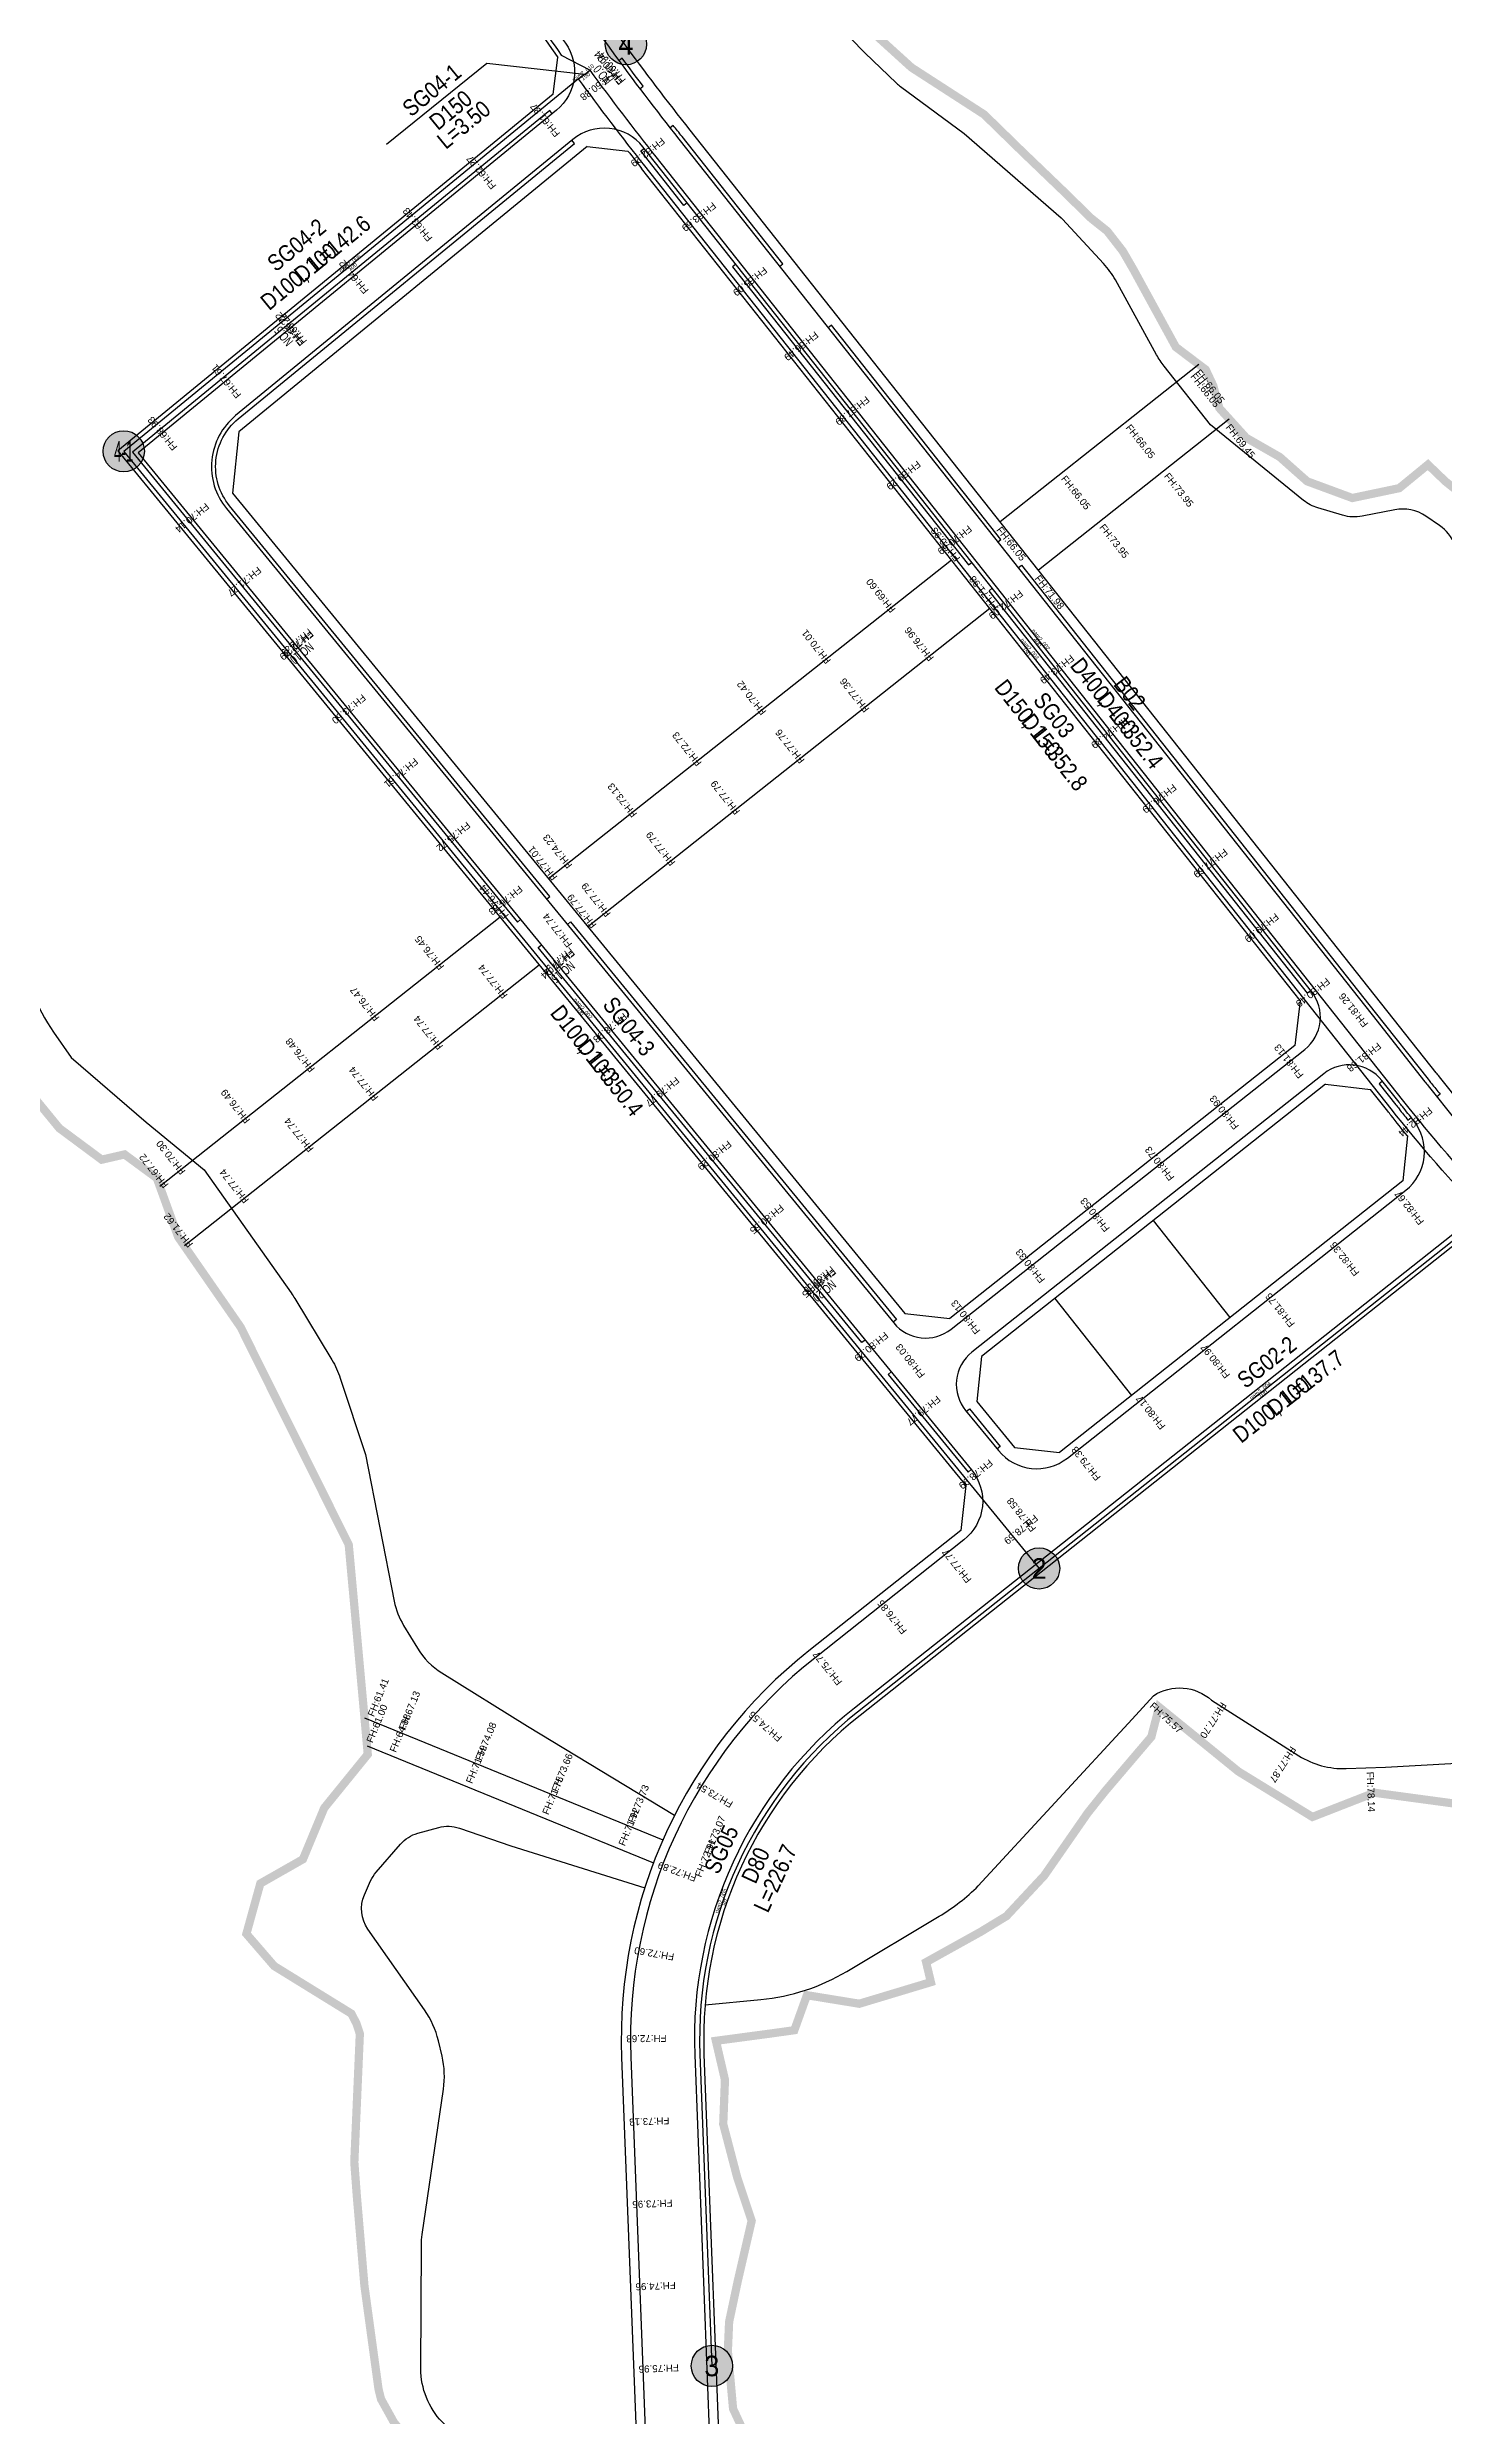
# Model space of a CAD drawing. Header units: millimetres. Extents: x 227572 to 269266, y 328772 to 433188.
# Drawn here: x 238254 to 238593, y 329475 to 330049 of the extents above; entities that cross this region are included whole.
import ezdxf
from ezdxf.enums import TextEntityAlignment as Align

# ---------------------------------------------------------------- set-up
doc = ezdxf.new("R2010")
doc.units = ezdxf.units.MM
doc.linetypes.add('PHANTOM2', pattern=[1.25, 0.625, -0.125, 0.125, -0.125, 0.125, -0.125])
for name, color, linetype in [('+++New_지구계(1안)', 1, 'Continuous'), ('0.보차도(중2류이하)', 4, 'Continuous'), ('0.식수대', 3, 'Continuous'), ('00_계획line', 7, 'Continuous'), ('L_diameter', 3, 'Continuous'), ('L_pipeline', 4, 'Continuous'), ('L_Pipes', 2, 'Continuous'), ('S-2.생활-1.격점-1.원', 250, 'Continuous'), ('S-2.생활-1.격점-2.번호', 1, 'Continuous'), ('S-2.생활-2.관로-2.제원', 7, 'Continuous'), ('도로체인계획고', 6, 'Continuous'), ('도로체인번호', 6, 'Continuous')]:
    doc.layers.add(name, color=color, linetype=linetype)
doc.styles.add('HY울릉도M', font='HYWULM.TTF')
doc.styles.get("Standard").update_dxf_attribs({"font": 'arial.ttf'})

# ---------------------------------------------------------------- blocks, each defined once
blk = doc.blocks.new('남청주현도')
at = {"layer": '0.보차도(중2류이하)', "color": 8, "ltscale": 0.5}
for points in [[(238253.34, 330188.04), (238294.09, 330159.14), (238307.36, 330149.73), (238309.43, 330147.96, -0.071762), (238326.14, 330129.48), (238368.63, 330066.29, 0.00684), (238379.6, 330050.45, -0.394705), (238377.43, 330034.2), (238275.95, 329951.06), (238478.09, 329704.32, -0.419171), (238476.26, 329687.3), (238440.06, 329658.65, 0.239337), (238395.47, 329561.8), (238400.06, 329442.13)], [(238322.31, 330166.43), (238319.68, 330159.8, 0.29511), (238322.2, 330147.02, -0.04423), (238332.78, 330133.95), (238375.27, 330070.75, 0.019384), (238407.08, 330027.19), (238575.27, 329814.67), (238588.12, 329798.43, 0.000839), (238588.91, 329797.45, 0.032506), (238621.52, 329761.09, 0.382428), (238626.85, 329760.85), (238629.41, 329762.95)], [(238459.25, 329739.94, 0.409275), (238473.19, 329738.44), (238558.94, 329806.3, 0.414214), (238560.58, 329820.35), (238398.4, 330025.27, 0.419171), (238381.39, 330027.1), (238299.58, 329960.08, 0.414214), (238297.34, 329937.56), (238459.25, 329739.94)], [(238893.5, 329606.84), (238889.95, 329607.82, -0.039304), (238866.19, 329616.42), (238725.84, 329680.12, -0.092071), (238610.87, 329760.41, 0.382913), (238594.87, 329761.4), (238449.68, 329646.5, 0.239337), (238410.96, 329562.4), (238415.35, 329447.87, 0.013591), (238415.72, 329442.33)]]:
    blk.add_lwpolyline(points, format="xyb", dxfattribs=at)
blk.add_lwpolyline([(238583.45, 329772.13, 0.416582), (238585.35, 329789.07, -0.002841), (238582.63, 329792.48, -0.000821), (238581.85, 329793.47), (238577.64, 329798.78, 0.414214), (238563.6, 329800.42), (238478.21, 329732.84, 0.419171), (238476.68, 329718.67), (238484.63, 329708.97, 0.409273), (238501.36, 329707.16)], format="xyb", close=True, dxfattribs=at)
at = {"layer": '0.식수대', "color": 8, "ltscale": 0.5}
for points in [[(238397.64, 330039.4), (238398.42, 330040.02, -0.00304), (238393.37, 330046.79), (238392.58, 330046.17)], [(238431.54, 329996.28), (238432.32, 329996.9), (238407.87, 330027.81, -0.001237), (238405.74, 330030.51), (238404.96, 330029.89)], [(238374.98, 329842.8), (238375.77, 329843.42), (238298.12, 329938.2, -0.414214), (238300.21, 329959.31), (238381.76, 330026.12), (238381.16, 330026.92)], [(238489.41, 329923.16), (238490.2, 329923.78), (238576.05, 329815.29), (238588.91, 329799.05, 0.000841), (238589.69, 329798.07, 0.002251), (238591.79, 329795.42), (238591.01, 329794.8)], [(238577.8, 329798.59), (238577.01, 329797.97), (238581.07, 329792.85, 0.000819), (238581.85, 329791.86, 0.002229), (238583.98, 329789.17), (238584.76, 329789.8)]]:
    blk.add_lwpolyline(points, format="xyb", dxfattribs=at)
for points in [[(238376.37, 330033.33), (238375.77, 330034.14), (238307.41, 329978.13), (238274.54, 329951.2), (238301.47, 329918.32), (238367.92, 329837.21), (238368.71, 329837.83)], [(238409.13, 330011.71), (238408.35, 330011.09), (238397.89, 330024.3), (238398.68, 330024.92)], [(238420.92, 329996.81), (238420.14, 329996.19), (238477.39, 329923.85), (238478.17, 329924.47)], [(238484.45, 329929.43), (238485.23, 329930.05), (238444.12, 329982.01), (238443.33, 329981.39)], [(238560.42, 329820.54), (238559.64, 329819.92), (238482.35, 329917.58), (238483.14, 329918.2)], [(238380.05, 329836.61), (238380.84, 329837.23), (238459.87, 329740.77), (238459.09, 329740.13)], [(238452.3, 329735.8), (238451.53, 329735.16), (238372.99, 329831.02), (238373.78, 329831.65)], [(238458.64, 329728.06), (238457.87, 329727.43), (238477.27, 329703.74), (238478.05, 329704.38)], [(238476.84, 329718.47), (238477.61, 329719.11), (238485.07, 329710), (238484.3, 329709.37)]]:
    blk.add_lwpolyline(points, dxfattribs=at)
at = {"layer": '00_계획line', "color": 7}
for p, q in [((238376.62, 330038.06), (238377.77, 330046.98)), ((238376.62, 330038.06), (238271.02, 329951.55)), ((238384.83, 330025.39), (238300.33, 329956.17)), ((238384.83, 330025.39), (238394.76, 330024.26)), ((238557.82, 329818.2), (238398.07, 330020.05)), ((238271.02, 329951.55), (238476.69, 329700.51)), ((238298.85, 329941.25), (238461.91, 329742.21)), ((238557.82, 329818.2), (238556.54, 329807.27)), ((238556.54, 329807.27), (238472.85, 329741.03)), ((238563.99, 329797.86), (238480.56, 329731.83)), ((238563.99, 329797.86), (238574.92, 329796.59)), ((238583.85, 329785.36), (238582.71, 329774.41)), ((238582.71, 329774.41), (238499.47, 329708.54)), ((238461.91, 329742.21), (238472.85, 329741.03)), ((238480.56, 329731.83), (238479.38, 329720.9)), ((238479.38, 329720.9), (238488.53, 329709.72)), ((238488.53, 329709.72), (238499.47, 329708.54)), ((238476.69, 329700.51), (238475.51, 329689.58)), ((238475.51, 329689.58), (238438.66, 329660.42)), ((238393.22, 329561.72), (238397.62, 329447.19))]:
    blk.add_line(p, q, dxfattribs=at)
for points in [[(238452.19, 330048.09), (238442.02, 330058.5, 0.076574), (238437.15, 330062.16), (238425.42, 330068.45, -0.176643), (238416.28, 330078.66), (238408.95, 330097.04), (238404.27, 330102.99), (238395.84, 330109.6, -0.199545), (238384.94, 330124.91), (238377.87, 330146.36), (238374.17, 330163.92), (238373.33, 330175.81, 0.093778), (238371.43, 330183), (238367.82, 330190.58), (238352.08, 330231.12)], [(238624.41, 329763.15, -0.032935), (238591.65, 329799.62, -0.000846), (238590.87, 329800.61), (238409.83, 330029.36, -0.019384), (238378.18, 330072.7), (238335.68, 330135.9, 0.040074), (238325.84, 330148.27, 0.040074)], [(238247.48, 329830.73, 0.11731), (238255.43, 329810.48), (238259.68, 329804.37), (238277.86, 329788.67), (238291.98, 329777.13), (238313.08, 329747.21, -0.01801), (238313.94, 329745.89), (238322.93, 329730.98, -0.055601), (238324.97, 329726.55), (238331.1, 329708.05), (238338.07, 329672.42, 0.088165), (238340.34, 329666.55), (238343.71, 329661, 0.118061), (238349.6, 329655.04), (238370.39, 329642.14), (238406.06, 329620.51)], [(238452.19, 330048.09), (238459.89, 330040.73, 0.032063), (238460.87, 330039.9), (238476.36, 330028.5)], [(238452.19, 330048.09), (238459.89, 330040.73, 0.032063), (238460.87, 330039.9), (238476.36, 330028.5)], [(238603.19, 329904.58), (238601.71, 329912.39), (238595.34, 329928.77, 0.151359), (238591.66, 329933.4), (238588.34, 329935.67, 0.200784), (238580.78, 329937.23), (238572.89, 329935.68, -0.120691), (238568.14, 329935.91), (238562.13, 329937.68, -0.099204), (238558.65, 329939.51), (238536.09, 329957.85), (238524.83, 329972.07, -0.041727), (238522.99, 329974.85), (238513, 329993.01, 0.061001), (238510.16, 329996.96), (238500.15, 330007.78), (238499.89, 330008.03)], [(238583.85, 329785.36, -0.004092), (238579.89, 329790.31, -0.000814), (238579.11, 329791.3), (238574.92, 329796.59)], [(238596.4, 329759.75), (238451.07, 329644.73, 0.239337), (238413.2, 329562.48), (238417.6, 329447.96, 0.018998), (238418.18, 329440.38), (238426.73, 329365.97), (238429.03, 329345.92), (238442.52, 329256.23, -0.091217), (238440.75, 329201.98), (238422.66, 329118.96, -0.152645), (238378.38, 329041.17), (238352.69, 329017.23, 0.070157), (238326.34, 328984.67), (238296.39, 328934.74, 0.033552), (238287.23, 328916.84), (238268.33, 328872.9, 0.090315), (238260.3, 328837.98), (238260.27, 328837.23, -0.161567), (238239.97, 328784.3), (238230.03, 328772.18)], [(238413.46, 329574.48), (238426.97, 329575.77, 0.11124), (238447.85, 329582.62), (238470.22, 329595.98, 0.060485), (238479.75, 329603.36), (238517.08, 329643.85), (238522.26, 329649.5, -0.342423), (238536.32, 329648.41), (238557.53, 329634.94, 0.152038), (238569.01, 329631.84), (238578.54, 329632.2)], [(238578.54, 329632.2), (238611.66, 329634.06, -0.246742), (238615.89, 329632.13), (238620.07, 329626.73, 0.127134), (238627.99, 329620.6), (238659.4, 329607.1), (238671.71, 329601.33, -0.107162), (238678.45, 329596.19), (238685.55, 329587.86, -0.101824), (238689.44, 329580.79), (238694.26, 329565.19, 0.073984), (238695.54, 329562.53, 0.073984)], [(238397.62, 329448.27), (238380.24, 329448.09, -0.181037), (238368.55, 329453.69), (238349.68, 329473.31, -0.194975), (238344.52, 329486.21), (238344.65, 329516.21, -0.035157), (238344.84, 329518.8), (238349.99, 329554.03, 0.093917), (238349.65, 329562.03), (238348.77, 329565.8, 0.096011), (238345.42, 329573.26), (238331.66, 329592.85, -0.262509), (238330.84, 329601.16), (238332.33, 329604.55, -0.075264), (238333.69, 329606.7), (238339.6, 329613.5, -0.14805), (238343.77, 329616.13), (238348.86, 329617.53, -0.150123), (238353.85, 329617.38), (238366.38, 329613.11), (238398.84, 329602.89)]]:
    blk.add_lwpolyline(points, format="xyb", dxfattribs=at)
for points in [[(238476.36, 330028.5), (238499.89, 330008.03)], [(238476.36, 330028.5), (238499.89, 330008.03)], [(238533.24, 329972.51), (238485.02, 329934.35)], [(238300.33, 329956.17), (238298.85, 329941.25)], [(238540.63, 329959.24), (238494.33, 329922.59)], [(238473.26, 329925.04), (238375.51, 329847.68)], [(238482.57, 329913.28), (238385.02, 329836.08)], [(238363.74, 329838.37), (238281.2, 329773.04)], [(238373.25, 329826.77), (238287.14, 329758.62)], [(238522.19, 329764.78), (238540.8, 329741.25)], [(238498.3, 329745.87), (238516.91, 329722.35)], [(238330.84, 329644.11), (238403.2, 329614.52)], [(238330.84, 329644.11), (238403.2, 329614.52)], [(238331.46, 329637.37), (238400.92, 329608.96)], [(238331.46, 329637.37), (238400.92, 329608.96)]]:
    blk.add_lwpolyline(points, dxfattribs=at)
for centre, radius, start, end in [((238952.85, 330459.11), 707.5, 213.91685, 215.62738), ((238952.85, 330459.11), 707.5, 217.92522, 218.35873), ((238513.13, 329566.32), 120, 128.35873, 182.19807)]:
    blk.add_arc(centre, radius, start, end, dxfattribs=at)
blk = doc.blocks.new('격점-생활')
at = {"layer": 'S-2.생활-1.격점-1.원'}
h = blk.add_hatch(color=250, dxfattribs=at)
h.dxf.hatch_style = 1
edge = h.paths.add_edge_path()
edge.add_arc((237637.7, 330904.9), 9, 0, 360)
blk.add_circle((237637.7, 330904.9), 9, dxfattribs=at)

msp = doc.modelspace()

# ---------------------------------------------------------------- linework, layer by layer
at = {"layer": '+++New_지구계(1안)', "color": 1, "linetype": 'PHANTOM2', "ltscale": 30, "const_width": 2, "flags": 128}
msp.add_lwpolyline([(238892.56, 329621.48), (238892.56, 329621.48), (238898.24, 329619.53), (238897.11, 329616.49), (238895.15, 329611.26), (238893.95, 329608.06), (238892.77, 329604.88), (238892.17, 329603.29), (238868.04, 329538.74), (238864.93, 329530.41), (238863.26, 329524.08), (238858.14, 329519.9), (238852.51, 329510.65), (238842.81, 329510.22), (238829.73, 329510.94), (238813.04, 329518.82), (238804.82, 329519.84), (238803.13, 329524.34), (238784.2, 329527), (238776.69, 329535.21), (238768.82, 329544.99), (238765.75, 329547.96), (238764.21, 329549.11), (238763.06, 329549.59), (238761.53, 329549.97), (238747.99, 329551.51), (238738.4, 329552.83), (238735.91, 329552.94), (238732.65, 329553.11), (238726.95, 329553.49), (238725.37, 329553.6), (238722.43, 329553.73), (238719.44, 329553.67), (238716.34, 329553.5), (238711.54, 329553.02), (238708.49, 329552.8), (238706.42, 329552.65), (238700.57, 329552.67), (238697.94, 329554.59), (238692.53, 329558.54), (238691.1, 329559.58), (238683.65, 329582.46), (238672.52, 329594.77), (238659.35, 329600.45), (238640.4, 329601.58), (238633.77, 329603.14), (238629.51, 329604.5), (238625.94, 329606.26), (238622.73, 329608.14), (238618.85, 329610.76), (238613.24, 329615.62), (238610.58, 329617.52), (238607.61, 329619.88), (238606.57, 329620.75), (238603.42, 329622.23), (238575.85, 329625.96), (238560.81, 329620.09), (238542.85, 329631.12), (238523.61, 329646.75), (238521.73, 329639.52), (238510.58, 329626.42), (238506.28, 329621.03), (238495.74, 329605.85), (238486.59, 329596.03), (238480.28, 329592.19), (238467.09, 329584.86), (238468.25, 329580.01), (238450.88, 329574.77), (238438.18, 329576.84), (238435.12, 329568.35), (238429.57, 329567.57), (238416.09, 329565.77), (238417.05, 329561.65), (238418.29, 329556.3), (238417.87, 329545.56), (238421.25, 329532.66), (238424.77, 329522.1), (238421.43, 329507.64), (238419.3, 329497.6), (238418.99, 329490.51), (238420.26, 329476.5), (238422.68, 329471.28), (238423.08, 329459.39), (238417.71, 329441.6), (238414.97, 329442.6), (238408.03, 329444.41), (238403.4, 329444.31), (238396.72, 329439.95), (238390.69, 329438.47), (238385.08, 329437), (238369.54, 329442.71), (238365.86, 329446.05), (238355.43, 329456.74), (238343.25, 329466.91), (238338.01, 329473.15), (238334.84, 329478.86), (238334.23, 329481.37), (238330.82, 329506.38), (238328.98, 329528.12), (238328.37, 329536.32), (238329.71, 329567.47), (238328.87, 329570.01), (238327.66, 329572.36), (238308.93, 329583.92), (238302.19, 329591.73), (238305.57, 329603.94), (238315.9, 329609.82), (238321.07, 329622.26), (238331.64, 329635.29), (238331.27, 329639.37), (238331.09, 329641.38), (238329.13, 329662.94), (238327.02, 329686.12), (238300.77, 329738.96), (238286.36, 329759.75), (238285.64, 329760.78), (238280.46, 329775.06), (238280.09, 329775.34), (238272.63, 329780.83), (238267.09, 329779.55), (238256.8, 329787.19), (238242.55, 329804.58), (238235.86, 329815.39), (238234.11, 329828.82), (238235.36, 329832.57), (238230.07, 329840.55), (238228.06, 329848.23), (238234.35, 329857.71), (238214, 329884.7), (238202.04, 329884.91), (238194.67, 329884.51), (238179.66, 329886.53), (238160.81, 329895.98), (238157.41, 329900.09), (238153.18, 329909.74), (238152.06, 329915.53), (238130.98, 329926.59), (238098.37, 329929.54), (238071.23, 329925.28), (238043.21, 329922.66), (238023.43, 329917.62), (238013.87, 329911.8), (238010.01, 329912.36), (238007.63, 329912.68), (238036.41, 329932.56), (238043.18, 329937.24), (238066.87, 329953.61), (238102.09, 329979.97), (238153.86, 330018.74), (238157.99, 330021.83), (238173.6, 330033.52), (238180.89, 330039.07), (238188.08, 330044.76), (238195.05, 330050.46), (238202.15, 330056.49), (238209.03, 330062.54), (238215.81, 330068.71), (238222.47, 330075), (238229.03, 330081.4), (238237.3, 330089.83), (238241.8, 330094.54), (238248.01, 330101.28), (238254.1, 330108.12), (238260.07, 330115.07), (238265.92, 330122.12), (238272.57, 330130.45), (238278.57, 330138.12), (238283.59, 330144.6), (238286.51, 330148.9), (238282.87, 330152.4), (238250.28, 330183.68), (238245.84, 330188.1), (238245.34, 330188.6), (238245.34, 330188.6), (238233.31, 330200.59), (238219.69, 330214.16), (238216.36, 330216.19), (238213.24, 330217.92), (238210.61, 330219.2), (238208.39, 330220.09), (238206.37, 330220.65), (238205.07, 330221), (238201.95, 330221.37), (238199.14, 330221.52), (238196.43, 330221.52), (238193.48, 330221.28), (238163.69, 330216.98), (238157.27, 330216.05), (238109.96, 330209.22), (238072.61, 330203.83), (238067.96, 330203.19), (238064.29, 330202.69), (238060.27, 330199.78), (238068.54, 330216.79), (238077.69, 330235.43), (238090.83, 330266.09), (238096.22, 330278.81), (238101.83, 330295.62), (238102.95, 330298.97), (238140.08, 330290.28), (238143.25, 330290.57), (238157.16, 330291.26), (238181.26, 330292.53), (238204.24, 330301.95), (238219.29, 330308.12), (238224.59, 330310.29), (238226.58, 330311.34), (238256.29, 330326.97), (238258.19, 330328.25), (238264.99, 330332.55), (238269.23, 330334.41), (238280.58, 330338.52), (238286.98, 330338.09), (238294, 330337.62), (238301.28, 330336.68), (238308.66, 330335.88), (238315.83, 330335.84), (238318.3, 330335.83), (238321.38, 330335.81), (238327.73, 330336.46), (238330.82, 330347.3), (238340.72, 330379.15), (238344.91, 330393.28), (238347.81, 330403.11), (238348.97, 330407.03), (238369.09, 330474.99), (238353.54, 330410.85), (238353.33, 330410.15), (238352.23, 330406.47), (238344.76, 330381.37), (238339.58, 330364.17), (238330.05, 330336.68), (238324.27, 330320.31), (238321.75, 330313.33), (238319.1, 330306.41), (238316.33, 330299.53), (238313.43, 330292.69), (238310.43, 330285.91), (238307.3, 330279.19), (238304.05, 330272.52), (238302.17, 330268.8), (238293.63, 330252.86), (238285.27, 330238.69), (238282.27, 330233.81), (238274, 330220.4), (238285.19, 330209.66), (238310.36, 330185.5), (238310.9, 330184.98), (238311.42, 330185.82), (238327.84, 330212.46), (238339.88, 330233.15), (238341.86, 330232.9), (238352.99, 330230.97), (238355.76, 330230.35), (238356.69, 330230.15), (238357.33, 330229.8), (238358.02, 330229.11), (238358.57, 330228.22), (238360.22, 330225.59), (238361.83, 330221.23), (238363.55, 330215.42), (238368.32, 330204.41), (238371.79, 330195.53), (238374.87, 330188.45), (238379.7, 330179.47), (238381.54, 330174.66), (238379.78, 330163.45), (238381.85, 330155.61), (238382.36, 330150.53), (238382.73, 330148.56), (238386.59, 330136.1), (238390.57, 330123.75), (238392.21, 330120.38), (238395.84, 330115.89), (238398.76, 330113.66), (238401.05, 330112.11), (238405.16, 330108.91), (238407.84, 330106.51), (238410.03, 330104), (238413.35, 330099.51), (238416.18, 330092.56), (238418.23, 330087.53), (238421.46, 330079.6), (238422.1, 330078.48), (238423.49, 330077.08), (238435.95, 330070.2), (238439.31, 330068.38), (238447.03, 330060.58), (238455.67, 330051.68), (238463.54, 330044.54), (238477.23, 330035.69), (238481.16, 330033.15), (238490.31, 330024.22), (238500, 330014.92), (238507.1, 330007.98), (238511.02, 330004.85), (238514.8, 330000), (238517.36, 329995.57), (238527.67, 329976.72), (238534.92, 329971.24), (238536.75, 329967.35), (238538.22, 329961.91), (238544.74, 329954.7), (238552.86, 329950.06), (238559.53, 329944.14), (238570.5, 329940.09), (238581.87, 329942.48), (238588.84, 329948.19), (238592.88, 329944.31), (238593.12, 329944.08), (238596.95, 329941.05), (238598.27, 329938.45), (238599.46, 329934.78), (238600.39, 329931.19), (238601.22, 329928.74), (238605.58, 329911.27), (238611.73, 329899.27), (238634.89, 329854.07), (238635.71, 329852.11), (238638.58, 329845.04), (238639.34, 329842.86), (238641.21, 329836.01), (238642.93, 329831.34), (238651.91, 329804.53), (238664.05, 329765.9), (238666.47, 329758.21), (238680.25, 329735.88), (238684.57, 329731.47), (238688.23, 329729.46), (238696.9, 329724.71), (238708.11, 329717.06), (238714.08, 329709.61), (238721.15, 329705.15), (238729.62, 329695), (238743.62, 329687.93), (238767.67, 329675.98), (238768.3, 329675.67), (238794.26, 329664.19), (238829.02, 329648.81), (238829.03, 329648.81), (238833.61, 329646.78), (238864.68, 329633.03), (238880.14, 329626.19), (238880.14, 329626.19), (238883.71, 329624.61), (238884.07, 329624.45), (238884.43, 329624.3), (238884.8, 329624.16), (238885.51, 329623.9), (238892.56, 329621.48)], dxfattribs=at)
msp.add_lwpolyline([(238892.56, 329621.48), (238892.56, 329621.48), (238898.24, 329619.53), (238897.11, 329616.49), (238895.15, 329611.26), (238893.95, 329608.06), (238892.77, 329604.88), (238892.17, 329603.29), (238868.04, 329538.74), (238864.93, 329530.41), (238863.26, 329524.08), (238858.14, 329519.9), (238852.51, 329510.65), (238842.81, 329510.22), (238829.73, 329510.94), (238813.04, 329518.82), (238804.82, 329519.84), (238803.13, 329524.34), (238784.2, 329527), (238776.69, 329535.21), (238768.82, 329544.99), (238765.75, 329547.96), (238764.21, 329549.11), (238763.06, 329549.59), (238761.53, 329549.97), (238747.99, 329551.51), (238738.4, 329552.83), (238735.91, 329552.94), (238732.65, 329553.11), (238726.95, 329553.49), (238725.37, 329553.6), (238722.43, 329553.73), (238719.44, 329553.67), (238716.34, 329553.5), (238711.54, 329553.02), (238708.49, 329552.8), (238706.42, 329552.65), (238700.57, 329552.67), (238697.94, 329554.59), (238692.53, 329558.54), (238691.1, 329559.58), (238683.65, 329582.46), (238672.52, 329594.77), (238659.35, 329600.45), (238640.4, 329601.58), (238633.77, 329603.14), (238629.51, 329604.5), (238625.94, 329606.26), (238622.73, 329608.14), (238618.85, 329610.76), (238613.24, 329615.62), (238610.58, 329617.52), (238607.61, 329619.88), (238606.57, 329620.75), (238603.42, 329622.23), (238575.85, 329625.96), (238560.81, 329620.09), (238542.85, 329631.12), (238523.61, 329646.75), (238521.73, 329639.52), (238510.58, 329626.42), (238506.28, 329621.03), (238495.74, 329605.85), (238486.59, 329596.03), (238480.28, 329592.19), (238467.09, 329584.86), (238468.25, 329580.01), (238450.88, 329574.77), (238438.18, 329576.84), (238435.12, 329568.35), (238429.57, 329567.57), (238416.09, 329565.77), (238417.05, 329561.65), (238418.29, 329556.3), (238417.87, 329545.56), (238421.25, 329532.66), (238424.77, 329522.1), (238421.43, 329507.64), (238419.3, 329497.6), (238418.99, 329490.51), (238420.26, 329476.5), (238422.68, 329471.28), (238423.08, 329459.39), (238417.71, 329441.6), (238414.97, 329442.6), (238408.03, 329444.41), (238403.4, 329444.31), (238396.72, 329439.95), (238390.69, 329438.47), (238385.08, 329437), (238369.54, 329442.71), (238365.86, 329446.05), (238355.43, 329456.74), (238343.25, 329466.91), (238338.01, 329473.15), (238334.84, 329478.86), (238334.23, 329481.37), (238330.82, 329506.38), (238328.98, 329528.12), (238328.37, 329536.32), (238329.71, 329567.47), (238328.87, 329570.01), (238327.66, 329572.36), (238308.93, 329583.92), (238302.19, 329591.73), (238305.57, 329603.94), (238315.9, 329609.82), (238321.07, 329622.26), (238331.64, 329635.29), (238331.27, 329639.37), (238331.09, 329641.38), (238329.13, 329662.94), (238327.02, 329686.12), (238300.77, 329738.96), (238286.36, 329759.75), (238285.64, 329760.78), (238280.46, 329775.06), (238280.09, 329775.34), (238272.63, 329780.83), (238267.09, 329779.55), (238256.8, 329787.19), (238242.55, 329804.58), (238235.86, 329815.39), (238234.11, 329828.82), (238235.36, 329832.57), (238230.07, 329840.55), (238228.06, 329848.23), (238234.35, 329857.71), (238214, 329884.7), (238202.04, 329884.91), (238194.67, 329884.51), (238179.66, 329886.53), (238160.81, 329895.98), (238157.41, 329900.09), (238153.18, 329909.74), (238152.06, 329915.53), (238130.98, 329926.59), (238098.37, 329929.54), (238071.23, 329925.28), (238043.21, 329922.66), (238023.43, 329917.62), (238013.87, 329911.8), (238010.01, 329912.36), (238007.63, 329912.68), (238036.41, 329932.56), (238043.18, 329937.24), (238066.87, 329953.61), (238102.09, 329979.97), (238153.86, 330018.74), (238157.99, 330021.83), (238173.6, 330033.52), (238180.89, 330039.07), (238188.08, 330044.76), (238195.05, 330050.46), (238202.15, 330056.49), (238209.03, 330062.54), (238215.81, 330068.71), (238222.47, 330075), (238229.03, 330081.4), (238237.3, 330089.83), (238241.8, 330094.54), (238248.01, 330101.28), (238254.1, 330108.12), (238260.07, 330115.07), (238265.92, 330122.12), (238272.57, 330130.45), (238278.57, 330138.12), (238283.59, 330144.6), (238286.51, 330148.9), (238282.87, 330152.4), (238250.28, 330183.68), (238245.84, 330188.1), (238245.34, 330188.6), (238245.34, 330188.6), (238233.31, 330200.59), (238219.69, 330214.16), (238216.36, 330216.19), (238213.24, 330217.92), (238210.61, 330219.2), (238208.39, 330220.09), (238206.37, 330220.65), (238205.07, 330221), (238201.95, 330221.37), (238199.14, 330221.52), (238196.43, 330221.52), (238193.48, 330221.28), (238163.69, 330216.98), (238157.27, 330216.05), (238109.96, 330209.22), (238072.61, 330203.83), (238067.96, 330203.19), (238064.29, 330202.69), (238060.27, 330199.78), (238068.54, 330216.79), (238077.69, 330235.43), (238090.83, 330266.09), (238096.22, 330278.81), (238101.83, 330295.62), (238102.95, 330298.97), (238140.08, 330290.28), (238143.25, 330290.57), (238157.16, 330291.26), (238181.26, 330292.53), (238204.24, 330301.95), (238219.29, 330308.12), (238224.59, 330310.29), (238226.58, 330311.34), (238256.29, 330326.97), (238258.19, 330328.25), (238264.99, 330332.55), (238269.23, 330334.41), (238280.58, 330338.52), (238286.98, 330338.09), (238294, 330337.62), (238301.28, 330336.68), (238308.66, 330335.88), (238315.83, 330335.84), (238318.3, 330335.83), (238321.38, 330335.81), (238327.73, 330336.46), (238330.82, 330347.3), (238340.72, 330379.15), (238344.91, 330393.28), (238347.81, 330403.11), (238348.97, 330407.03), (238369.09, 330474.99), (238353.54, 330410.85), (238353.33, 330410.15), (238352.23, 330406.47), (238344.76, 330381.37), (238339.58, 330364.17), (238330.05, 330336.68), (238324.27, 330320.31), (238321.75, 330313.33), (238319.1, 330306.41), (238316.33, 330299.53), (238313.43, 330292.69), (238310.43, 330285.91), (238307.3, 330279.19), (238304.05, 330272.52), (238302.17, 330268.8), (238293.63, 330252.86), (238285.27, 330238.69), (238282.27, 330233.81), (238274, 330220.4), (238285.19, 330209.66), (238310.36, 330185.5), (238310.9, 330184.98), (238311.42, 330185.82), (238327.84, 330212.46), (238339.88, 330233.15), (238341.86, 330232.9), (238352.99, 330230.97), (238355.76, 330230.35), (238356.69, 330230.15), (238357.33, 330229.8), (238358.02, 330229.11), (238358.57, 330228.22), (238360.22, 330225.59), (238361.83, 330221.23), (238363.55, 330215.42), (238368.32, 330204.41), (238371.79, 330195.53), (238374.87, 330188.45), (238379.7, 330179.47), (238381.54, 330174.66), (238379.78, 330163.45), (238381.85, 330155.61), (238382.36, 330150.53), (238382.73, 330148.56), (238386.59, 330136.1), (238390.57, 330123.75), (238392.21, 330120.38), (238395.84, 330115.89), (238398.76, 330113.66), (238401.05, 330112.11), (238405.16, 330108.91), (238407.84, 330106.51), (238410.03, 330104), (238413.35, 330099.51), (238416.18, 330092.56), (238418.23, 330087.53), (238421.46, 330079.6), (238422.1, 330078.48), (238423.49, 330077.08), (238435.95, 330070.2), (238439.31, 330068.38), (238447.03, 330060.58), (238455.67, 330051.68), (238463.54, 330044.54), (238477.23, 330035.69), (238481.16, 330033.15), (238490.31, 330024.22), (238500, 330014.92), (238507.1, 330007.98), (238511.02, 330004.85), (238514.8, 330000), (238517.36, 329995.57), (238527.67, 329976.72), (238534.92, 329971.24), (238536.75, 329967.35), (238538.22, 329961.91), (238544.74, 329954.7), (238552.86, 329950.06), (238559.53, 329944.14), (238570.5, 329940.09), (238581.87, 329942.48), (238588.84, 329948.19), (238592.88, 329944.31), (238593.12, 329944.08), (238596.95, 329941.05), (238598.27, 329938.45), (238599.46, 329934.78), (238600.39, 329931.19), (238601.22, 329928.74), (238605.58, 329911.27), (238611.73, 329899.27), (238634.89, 329854.07), (238635.71, 329852.11), (238638.58, 329845.04), (238639.34, 329842.86), (238641.21, 329836.01), (238642.93, 329831.34), (238651.91, 329804.53), (238664.05, 329765.9), (238666.47, 329758.21), (238680.25, 329735.88), (238684.57, 329731.47), (238688.23, 329729.46), (238696.9, 329724.71), (238708.11, 329717.06), (238714.08, 329709.61), (238721.15, 329705.15), (238729.62, 329695), (238743.62, 329687.93), (238767.67, 329675.98), (238768.3, 329675.67), (238794.26, 329664.19), (238829.02, 329648.81), (238829.03, 329648.81), (238833.61, 329646.78), (238864.68, 329633.03), (238880.14, 329626.19), (238880.14, 329626.19), (238883.71, 329624.61), (238884.07, 329624.45), (238884.43, 329624.3), (238884.8, 329624.16), (238885.51, 329623.9), (238892.56, 329621.48)], dxfattribs=at)
msp.add_lwpolyline([(238892.56, 329621.48), (238892.56, 329621.48), (238898.24, 329619.53), (238897.11, 329616.49), (238895.15, 329611.26), (238893.95, 329608.06), (238892.77, 329604.88), (238892.17, 329603.29), (238868.04, 329538.74), (238864.93, 329530.41), (238863.26, 329524.08), (238858.14, 329519.9), (238852.51, 329510.65), (238842.81, 329510.22), (238829.73, 329510.94), (238813.04, 329518.82), (238804.82, 329519.84), (238803.13, 329524.34), (238784.2, 329527), (238776.69, 329535.21), (238768.82, 329544.99), (238765.75, 329547.96), (238764.21, 329549.11), (238763.06, 329549.59), (238761.53, 329549.97), (238747.99, 329551.51), (238738.4, 329552.83), (238735.91, 329552.94), (238732.65, 329553.11), (238726.95, 329553.49), (238725.37, 329553.6), (238722.43, 329553.73), (238719.44, 329553.67), (238716.34, 329553.5), (238711.54, 329553.02), (238708.49, 329552.8), (238706.42, 329552.65), (238700.57, 329552.67), (238697.94, 329554.59), (238692.53, 329558.54), (238691.1, 329559.58), (238683.65, 329582.46), (238672.52, 329594.77), (238659.35, 329600.45), (238640.4, 329601.58), (238633.77, 329603.14), (238629.51, 329604.5), (238625.94, 329606.26), (238622.73, 329608.14), (238618.85, 329610.76), (238613.24, 329615.62), (238610.58, 329617.52), (238607.61, 329619.88), (238606.57, 329620.75), (238603.42, 329622.23), (238575.85, 329625.96), (238560.81, 329620.09), (238542.85, 329631.12), (238523.61, 329646.75), (238521.73, 329639.52), (238510.58, 329626.42), (238506.28, 329621.03), (238495.74, 329605.85), (238486.59, 329596.03), (238480.28, 329592.19), (238467.09, 329584.86), (238468.25, 329580.01), (238450.88, 329574.77), (238438.18, 329576.84), (238435.12, 329568.35), (238429.57, 329567.57), (238416.09, 329565.77), (238417.05, 329561.65), (238418.29, 329556.3), (238417.87, 329545.56), (238421.25, 329532.66), (238424.77, 329522.1), (238421.43, 329507.64), (238419.3, 329497.6), (238418.99, 329490.51), (238420.26, 329476.5), (238422.68, 329471.28), (238423.08, 329459.39), (238417.71, 329441.6), (238414.97, 329442.6), (238408.03, 329444.41), (238403.4, 329444.31), (238396.72, 329439.95), (238390.69, 329438.47), (238385.08, 329437), (238369.54, 329442.71), (238365.86, 329446.05), (238355.43, 329456.74), (238343.25, 329466.91), (238338.01, 329473.15), (238334.84, 329478.86), (238334.23, 329481.37), (238330.82, 329506.38), (238328.98, 329528.12), (238328.37, 329536.32), (238329.71, 329567.47), (238328.87, 329570.01), (238327.66, 329572.36), (238308.93, 329583.92), (238302.19, 329591.73), (238305.57, 329603.94), (238315.9, 329609.82), (238321.07, 329622.26), (238331.64, 329635.29), (238331.27, 329639.37), (238331.09, 329641.38), (238329.13, 329662.94), (238327.02, 329686.12), (238300.77, 329738.96), (238286.36, 329759.75), (238285.64, 329760.78), (238280.46, 329775.06), (238280.09, 329775.34), (238272.63, 329780.83), (238267.09, 329779.55), (238256.8, 329787.19), (238242.55, 329804.58), (238235.86, 329815.39), (238234.11, 329828.82), (238235.36, 329832.57), (238230.07, 329840.55), (238228.06, 329848.23), (238234.35, 329857.71), (238214, 329884.7), (238202.04, 329884.91), (238194.67, 329884.51), (238179.66, 329886.53), (238160.81, 329895.98), (238157.41, 329900.09), (238153.18, 329909.74), (238152.06, 329915.53), (238130.98, 329926.59), (238098.37, 329929.54), (238071.23, 329925.28), (238043.21, 329922.66), (238023.43, 329917.62), (238013.87, 329911.8), (238010.01, 329912.36), (238007.63, 329912.68), (238036.41, 329932.56), (238043.18, 329937.24), (238066.87, 329953.61), (238102.09, 329979.97), (238153.86, 330018.74), (238157.99, 330021.83), (238173.6, 330033.52), (238180.89, 330039.07), (238188.08, 330044.76), (238195.05, 330050.46), (238202.15, 330056.49), (238209.03, 330062.54), (238215.81, 330068.71), (238222.47, 330075), (238229.03, 330081.4), (238237.3, 330089.83), (238241.8, 330094.54), (238248.01, 330101.28), (238254.1, 330108.12), (238260.07, 330115.07), (238265.92, 330122.12), (238272.57, 330130.45), (238278.57, 330138.12), (238283.59, 330144.6), (238286.51, 330148.9), (238282.87, 330152.4), (238250.28, 330183.68), (238245.84, 330188.1), (238245.34, 330188.6), (238245.34, 330188.6), (238233.31, 330200.59), (238219.69, 330214.16), (238216.36, 330216.19), (238213.24, 330217.92), (238210.61, 330219.2), (238208.39, 330220.09), (238206.37, 330220.65), (238205.07, 330221), (238201.95, 330221.37), (238199.14, 330221.52), (238196.43, 330221.52), (238193.48, 330221.28), (238163.69, 330216.98), (238157.27, 330216.05), (238109.96, 330209.22), (238072.61, 330203.83), (238067.96, 330203.19), (238064.29, 330202.69), (238060.27, 330199.78), (238068.54, 330216.79), (238077.69, 330235.43), (238090.83, 330266.09), (238096.22, 330278.81), (238101.83, 330295.62), (238102.95, 330298.97), (238140.08, 330290.28), (238143.25, 330290.57), (238157.16, 330291.26), (238181.26, 330292.53), (238204.24, 330301.95), (238219.29, 330308.12), (238224.59, 330310.29), (238226.58, 330311.34), (238256.29, 330326.97), (238258.19, 330328.25), (238264.99, 330332.55), (238269.23, 330334.41), (238280.58, 330338.52), (238286.98, 330338.09), (238294, 330337.62), (238301.28, 330336.68), (238308.66, 330335.88), (238315.83, 330335.84), (238318.3, 330335.83), (238321.38, 330335.81), (238327.73, 330336.46), (238330.82, 330347.3), (238340.72, 330379.15), (238344.91, 330393.28), (238347.81, 330403.11), (238348.97, 330407.03), (238369.09, 330474.99), (238353.54, 330410.85), (238353.33, 330410.15), (238352.23, 330406.47), (238344.76, 330381.37), (238339.58, 330364.17), (238330.05, 330336.68), (238324.27, 330320.31), (238321.75, 330313.33), (238319.1, 330306.41), (238316.33, 330299.53), (238313.43, 330292.69), (238310.43, 330285.91), (238307.3, 330279.19), (238304.05, 330272.52), (238302.17, 330268.8), (238293.63, 330252.86), (238285.27, 330238.69), (238282.27, 330233.81), (238274, 330220.4), (238285.19, 330209.66), (238310.36, 330185.5), (238310.9, 330184.98), (238311.42, 330185.82), (238327.84, 330212.46), (238339.88, 330233.15), (238341.86, 330232.9), (238352.99, 330230.97), (238355.76, 330230.35), (238356.69, 330230.15), (238357.33, 330229.8), (238358.02, 330229.11), (238358.57, 330228.22), (238360.22, 330225.59), (238361.83, 330221.23), (238363.55, 330215.42), (238368.32, 330204.41), (238371.79, 330195.53), (238374.87, 330188.45), (238379.7, 330179.47), (238381.54, 330174.66), (238379.78, 330163.45), (238381.85, 330155.61), (238382.36, 330150.53), (238382.73, 330148.56), (238386.59, 330136.1), (238390.57, 330123.75), (238392.21, 330120.38), (238395.84, 330115.89), (238398.76, 330113.66), (238401.05, 330112.11), (238405.16, 330108.91), (238407.84, 330106.51), (238410.03, 330104), (238413.35, 330099.51), (238416.18, 330092.56), (238418.23, 330087.53), (238421.46, 330079.6), (238422.1, 330078.48), (238423.49, 330077.08), (238435.95, 330070.2), (238439.31, 330068.38), (238447.03, 330060.58), (238455.67, 330051.68), (238463.54, 330044.54), (238477.23, 330035.69), (238481.16, 330033.15), (238490.31, 330024.22), (238500, 330014.92), (238507.1, 330007.98), (238511.02, 330004.85), (238514.8, 330000), (238517.36, 329995.57), (238527.67, 329976.72), (238534.92, 329971.24), (238536.75, 329967.35), (238538.22, 329961.91), (238544.74, 329954.7), (238552.86, 329950.06), (238559.53, 329944.14), (238570.5, 329940.09), (238581.87, 329942.48), (238588.84, 329948.19), (238592.88, 329944.31), (238593.12, 329944.08), (238596.95, 329941.05), (238598.27, 329938.45), (238599.46, 329934.78), (238600.39, 329931.19), (238601.22, 329928.74), (238605.58, 329911.27), (238611.73, 329899.27), (238634.89, 329854.07), (238635.71, 329852.11), (238638.58, 329845.04), (238639.34, 329842.86), (238641.21, 329836.01), (238642.93, 329831.34), (238651.91, 329804.53), (238664.05, 329765.9), (238666.47, 329758.21), (238680.25, 329735.88), (238684.57, 329731.47), (238688.23, 329729.46), (238696.9, 329724.71), (238708.11, 329717.06), (238714.08, 329709.61), (238721.15, 329705.15), (238729.62, 329695), (238743.62, 329687.93), (238767.67, 329675.98), (238768.3, 329675.67), (238794.26, 329664.19), (238829.02, 329648.81), (238829.03, 329648.81), (238833.61, 329646.78), (238864.68, 329633.03), (238880.14, 329626.19), (238880.14, 329626.19), (238883.71, 329624.61), (238884.07, 329624.45), (238884.43, 329624.3), (238884.8, 329624.16), (238885.51, 329623.9), (238892.56, 329621.48)], dxfattribs=at)
at = {"layer": 'L_pipeline'}
for points in [[(238307.82, 330146.05, -0.071818), (238324.07, 330128.09), (238366.56, 330064.9, 0.00116), (238378.59, 330047.56), (238385.59, 330043.87)], [(238602.49, 329765.84, -0.022331), (238579.89, 329791.92), (238398.85, 330020.67, -0.009399), (238382.76, 330041.8, -0.009399)], [(238604.89, 329768.09, -0.016228), (238582.63, 329794.09), (238401.6, 330022.84, -0.009399), (238385.59, 330043.87, -0.009399)], [(238494.49, 329680.37), (238450.45, 329645.52, 0.239337), (238412.21, 329562.45), (238415.11, 329486.89)]]:
    msp.add_lwpolyline(points, format="xyb", dxfattribs=at)
for points in [[(238382.76, 330041.8), (238272.43, 329951.41)], [(238382.76, 330041.8), (238385.59, 330043.87)], [(238272.43, 329951.41), (238494.49, 329680.37)], [(238602.49, 329765.84), (238494.49, 329680.37)]]:
    msp.add_lwpolyline(points, dxfattribs=at)
at = {"layer": 'S-2.생활-2.관로-2.제원', "color": 7}
msp.add_lwpolyline([(238384.18, 330042.84), (238360.48, 330045.51), (238336.14, 330025.84)], dxfattribs=at)
msp.add_lwpolyline([(238384.18, 330042.84), (238360.48, 330045.51), (238336.14, 330025.84)], dxfattribs=at)

# ---------------------------------------------------------------- block references
at = {"layer": '+++New_지구계(1안)'}
msp.add_blockref('남청주현도', (0, 0), dxfattribs=at)
at = {"layer": 'S-2.생활-1.격점-1.원', "xscale": 0.5555555555620231, "yscale": 0.5555555555620231, "zscale": 0.5555555555620231}
for p in [(106373.32, 146214.14), (106251.49, 146115.37), (106473.55, 145844.33), (106394.17, 145650.85)]:
    msp.add_blockref('격점-생활', p, dxfattribs=at)

# ---------------------------------------------------------------- texts
at = {"layer": 'L_diameter', "width": 0.8}
for s, rotation, p in [('150', 36.20461, (238384.17, 330042.84)), ('100', 39.32681, (238327.6, 329996.61)), ('150', 308.35873, (238491.84, 329903.17)), ('400', 308.35873, (238494.54, 329905.41)), ('100', 309.32681, (238383.46, 329815.89)), ('100', 38.35873, (238548.49, 329723.1)), ('80', 70.79796, (238417.75, 329599.54))]:
    msp.add_text(s, height=1, rotation=rotation, dxfattribs=at).set_placement(p, align=Align.TOP_CENTER)
at = {"layer": 'L_Pipes', "width": 0.75}
for s, rotation, p in [('nam2_010', 36.20461, (238384.17, 330042.84)), ('nam2_006', 39.32681, (238327.6, 329996.61)), ('nam2_003', 308.35873, (238491.84, 329903.17)), ('nam2_002', 308.35873, (238494.54, 329905.41)), ('nam2_007', 309.32681, (238383.46, 329815.89)), ('nam2_004', 38.35873, (238548.49, 329723.1)), ('nam2_005', 70.79796, (238417.75, 329599.54))]:
    msp.add_text(s, height=1, rotation=rotation, dxfattribs=at).set_placement(p, align=Align.CENTER)
at = {"layer": 'S-2.생활-1.격점-2.번호', "color": 7, "true_color": 0xffffff, "style": 'HY울릉도M'}
for s, p in [('4', (238394.25, 330050.18)), ('2', (238494.49, 329680.37)), ('3', (238415.11, 329486.89))]:
    msp.add_text(s, height=5, dxfattribs=at).set_placement(p, align=Align.MIDDLE_CENTER)
at = {"layer": 'S-2.생활-1.격점-2.번호', "color": 7, "true_color": 0xffffff, "style": 'HY울릉도M', "width": 0.5}
msp.add_text('4-1', height=5, dxfattribs=at).set_placement((238272.43, 329951.41), align=Align.MIDDLE_CENTER)
at = {"layer": 'S-2.생활-2.관로-2.제원', "color": 7, "style": 'HY울릉도M', "width": 0.9}
for s, rotation, p in [('SG04-1', 39.32681, (238347.15, 330039.08)), ('SG04-1', 39.32681, (238347.15, 330039.08)), ('SG04-2', 39.32681, (238314.35, 330001.5, 69)), ('SG04-2', 39.32681, (238314.35, 330001.5, 69)), ('SG03', 308.16176, (238498.15, 329887.45, 69)), ('SG03', 308.16176, (238498.15, 329887.45, 69)), ('B02', 308.16176, (238516.51, 329892.75, 69)), ('B02', 308.16176, (238516.51, 329892.75, 69)), ('SG04-3', 308.16176, (238395, 329811.91, 69)), ('SG04-3', 308.16176, (238395, 329811.91, 69)), ('SG02-2', 38.16176, (238549.74, 329730.45, 69)), ('SG02-2', 38.16176, (238549.74, 329730.45, 69)), ('SG05', 65.2784, (238417.4, 329612.22, 69)), ('SG05', 65.2784, (238417.4, 329612.22, 69))]:
    msp.add_text(s, height=4, rotation=rotation, dxfattribs=at).set_placement(p, align=Align.MIDDLE_CENTER)
for s, rotation, p in [('D150', 39.32681, (238353, 330032.67)), ('D150', 39.32681, (238353, 330032.67)), ('L=3.50', 39.32681, (238356.19, 330029.12)), ('D100,  L=142.6', 39.32681, (238320.22, 329995.66, 69)), ('D100', 39.32681, (238320.22, 329995.66, 69)), ('D400,  L=352.4', 308.16176, (238511.81, 329886.64, 69)), ('D150,  L=352.8', 308.16176, (238493.45, 329881.33, 69)), ('D400', 308.16176, (238511.81, 329886.64, 69)), ('D150', 308.16176, (238493.45, 329881.33, 69)), ('D100,  L=350.4', 308.16176, (238385.67, 329802.36, 69)), ('D100', 308.16176, (238385.67, 329802.36, 69)), ('D100,  L=137.7', 38.16176, (238556.23, 329720.58, 69)), ('D100', 38.16176, (238556.23, 329720.58, 69)), ('D80', 65.2784, (238427.53, 329607.53, 69)), ('D80', 65.2784, (238427.53, 329607.53, 69)), ('L=226.7', 65.2784, (238432.3, 329604.38, 69))]:
    msp.add_text(s, height=4, rotation=rotation, dxfattribs=at).set_placement(p, align=Align.CENTER)
at = {"layer": '도로체인계획고'}
for s, rotation, p in [('FH:60.94', 129.32681, (238393.88, 330041.21)), ('FH:60.88', 216.64265, (238390.77, 330043.57)), ('FH:61.37', 129.32681, (238378.4, 330028.54)), ('FH:62.29', 218.27968, (238402.87, 330027.68)), ('FH:62.27', 129.32681, (238362.93, 330015.86)), ('FH:63.43', 129.32681, (238347.46, 330003.19)), ('FH:63.69', 218.35873, (238415.28, 330012)), ('FH:64.82', 129.32681, (238331.99, 329990.51)), ('FH:65.09', 218.35873, (238427.69, 329996.32)), ('FH:66.22', 129.32681, (238316.52, 329977.84)), ('FH:66.49', 218.35873, (238440.1, 329980.63)), ('FH:67.61', 129.32681, (238301.05, 329965.16)), ('FH:66.05', 308.35873, (238531.09, 329969.53)), ('FH:66.05', 308.35873, (238532.26, 329970.46)), ('FH:67.89', 218.35873, (238452.51, 329964.95)), ('FH:68.93', 129.32681, (238285.58, 329952.49)), ('FH:66.05', 308.35873, (238515.41, 329957.12)), ('FH:69.45', 308.35873, (238539.66, 329957.19)), ('FH:69.29', 218.35873, (238464.92, 329949.27)), ('FH:66.05', 308.35873, (238499.72, 329944.71)), ('FH:73.95', 308.35873, (238524.71, 329945.36)), ('FH:70.14', 219.32681, (238292.26, 329939.03)), ('FH:70.93', 128.35873, (238475.48, 329925.52)), ('FH:70.69', 218.35873, (238477.34, 329933.58)), ('FH:66.05', 308.35873, (238484.04, 329932.3)), ('FH:73.95', 308.35873, (238509.03, 329932.95)), ('FH:71.27', 219.32681, (238304.94, 329923.56)), ('FH:71.98', 128.35873, (238484.79, 329913.76)), ('FH:71.98', 308.35873, (238493.35, 329920.54)), ('FH:69.60', 128.35873, (238459.79, 329913.11)), ('FH:72.09', 218.35873, (238489.75, 329917.9)), ('FH:72.39', 219.32681, (238317.61, 329908.09)), ('FH:70.01', 128.35873, (238444.11, 329900.7)), ('FH:76.96', 128.35873, (238469.1, 329901.35)), ('FH:73.49', 218.35873, (238502.16, 329902.22)), ('FH:73.50', 219.32681, (238330.29, 329892.62)), ('FH:70.42', 128.35873, (238428.43, 329888.29)), ('FH:77.36', 128.35873, (238453.42, 329888.94)), ('FH:74.89', 218.35873, (238514.57, 329886.54)), ('FH:72.73', 128.35873, (238412.75, 329875.88)), ('FH:77.76', 128.35873, (238437.74, 329876.53)), ('FH:74.61', 219.32681, (238342.96, 329877.15)), ('FH:73.13', 128.35873, (238397.06, 329863.46)), ('FH:77.79', 128.35873, (238422.06, 329864.11)), ('FH:76.29', 218.35873, (238526.98, 329870.85)), ('FH:75.72', 219.32681, (238355.64, 329861.68)), ('FH:74.23', 128.35873, (238381.38, 329851.05)), ('FH:77.79', 128.35873, (238406.37, 329851.7)), ('FH:77.01', 128.35873, (238377.73, 329848.16)), ('FH:77.69', 218.35873, (238539.39, 329855.17)), ('FH:76.44', 128.35873, (238365.96, 329838.85)), ('FH:76.83', 219.32681, (238368.31, 329846.21)), ('FH:77.79', 128.35873, (238390.69, 329839.29)), ('FH:77.79', 128.35873, (238387.24, 329836.56)), ('FH:77.74', 128.35873, (238381.35, 329831.9)), ('FH:79.09', 218.35873, (238551.81, 329839.49)), ('FH:76.45', 128.35873, (238350.28, 329826.44)), ('FH:77.94', 219.32681, (238380.99, 329830.74)), ('FH:77.74', 128.35873, (238365.67, 329819.49)), ('FH:80.49', 218.35873, (238564.22, 329823.8)), ('FH:76.47', 128.35873, (238334.6, 329814.03)), ('FH:81.26', 128.35873, (238574.47, 329812.53)), ('FH:77.74', 128.35873, (238349.99, 329807.08)), ('FH:78.98', 219.32681, (238393.66, 329815.27)), ('FH:76.48', 128.35873, (238318.92, 329801.62)), ('FH:81.13', 128.35873, (238558.78, 329800.12)), ('FH:81.68', 218.35873, (238576.63, 329808.12)), ('FH:77.74', 128.35873, (238334.31, 329794.67)), ('FH:76.49', 128.35873, (238303.23, 329789.21)), ('FH:79.77', 219.32681, (238406.34, 329799.8)), ('FH:80.93', 128.35873, (238543.1, 329787.71)), ('FH:77.74', 128.35873, (238318.62, 329782.26)), ('FH:82.44', 219.08073, (238589.04, 329792.45)), ('FH:70.30', 128.35873, (238287.55, 329776.79)), ('FH:80.29', 219.32681, (238419.01, 329784.32)), ('FH:80.73', 128.35873, (238527.42, 329775.29)), ('FH:67.72', 128.35873, (238283.42, 329773.52)), ('FH:77.74', 128.35873, (238302.94, 329769.84)), ('FH:82.67', 128.35873, (238588, 329764.58)), ('FH:71.62', 128.35873, (238289.36, 329759.1)), ('FH:80.55', 219.32681, (238431.69, 329768.85)), ('FH:80.53', 128.35873, (238511.74, 329762.88)), ('FH:80.33', 128.35873, (238496.05, 329750.47)), ('FH:82.36', 128.35873, (238572.32, 329752.17)), ('FH:80.55', 219.32681, (238444.36, 329753.38)), ('FH:80.13', 128.35873, (238480.37, 329738.06)), ('FH:81.76', 128.35873, (238556.64, 329739.75)), ('FH:80.29', 219.32681, (238457.04, 329737.91)), ('FH:80.03', 128.35873, (238466.94, 329727.43)), ('FH:80.97', 128.35873, (238540.95, 329727.34)), ('FH:79.77', 219.32681, (238469.71, 329722.44)), ('FH:80.17', 128.35873, (238525.27, 329714.93)), ('FH:79.38', 128.35873, (238509.59, 329702.52)), ('FH:78.99', 219.32681, (238482.38, 329706.97)), ('FH:78.58', 128.35873, (238493.9, 329690.11)), ('FH:78.69', 219.32681, (238493.36, 329693.57)), ('FH:77.77', 128.35873, (238478.22, 329677.7)), ('FH:76.85', 128.35873, (238462.54, 329665.28)), ('FH:75.77', 128.51228, (238446.86, 329652.88)), ('FH:61.41', 67.75773, (238333.11, 329644.26)), ('FH:67.13', 67.75773, (238340.71, 329641.15)), ('FH:61.00', 67.75773, (238332.8, 329637.91)), ('FH:64.88', 67.75773, (238338.44, 329635.6)), ('FH:74.56', 138.92969, (238432.3, 329639.47)), ('FH:75.57', 317.47229, (238521.17, 329646.83)), ('FH:77.70', 237.59201, (238538.65, 329648.12)), ('FH:74.08', 67.75773, (238359.22, 329633.58)), ('FH:71.59', 67.75773, (238356.95, 329628.03)), ('FH:73.66', 67.75773, (238377.73, 329626.01)), ('FH:77.87', 237.59201, (238555.53, 329637.4)), ('FH:71.75', 67.75773, (238375.46, 329620.46)), ('FH:73.73', 67.75773, (238396.24, 329618.44)), ('FH:73.54', 149.34711, (238420.4, 329623.65)), ('FH:78.14', 272.17166, (238573.97, 329631.03)), ('FH:71.92', 67.75773, (238393.97, 329612.89)), ('FH:73.07', 67.75773, (238414.76, 329610.87)), ('FH:72.91', 67.75773, (238412.49, 329605.32)), ('FH:72.89', 159.76452, (238411.56, 329605.93)), ('FH:72.60', 170.18194, (238406.08, 329586.92)), ('FH:72.68', 180.59935, (238404.12, 329567.22)), ('FH:73.13', 182.19807, (238404.78, 329547.26)), ('FH:73.95', 182.19807, (238405.55, 329527.27)), ('FH:74.96', 182.19807, (238406.32, 329507.29)), ('FH:75.96', 182.19807, (238407.08, 329487.3))]:
    msp.add_text(s, height=1.7, rotation=rotation, dxfattribs=at).set_placement(p)
at = {"layer": '도로체인계획고', "color": 250, "width": 0.7}
for s, rotation, p in [('FH:60.94', 129.32681, (238394.34, 330041.59)), ('FH:66.22', 129.32681, (238316.99, 329978.22)), ('FH:72.39', 219.32681, (238317.23, 329908.56)), ('FH:77.94', 219.32681, (238380.61, 329831.2)), ('FH:80.55', 219.32681, (238443.98, 329753.85))]:
    msp.add_text(s, height=2.2, rotation=rotation, dxfattribs=at).set_placement(p)
at = {"layer": '도로체인번호', "color": 250, "width": 0.7}
for s, rotation, p in [('NO.0', 129.32681, (238391.03, 330041.47)), ('NO.5', 129.32681, (238313.68, 329978.09)), ('NO.10', 219.32681, (238317.36, 329905.25)), ('NO.15', 219.32681, (238380.73, 329827.89)), ('NO.20', 219.32681, (238444.11, 329750.54))]:
    msp.add_text(s, height=2.2, rotation=rotation, dxfattribs=at).set_placement(p)

doc.saveas('drawing.dxf')
